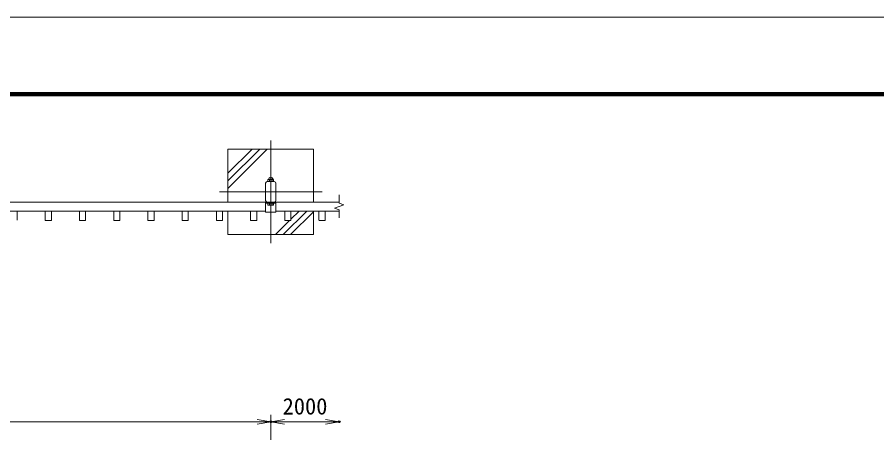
# Model space of a CAD drawing. Units: millimetres, scale not verified. Extents: x -4200 to 4200, y -2970 to 2970.
# Drawn here: x -2024 to 488, y 1757 to 2970 of the extents above; entities that cross this region are included whole.
import ezdxf
from ezdxf.enums import TextEntityAlignment as Align

# ---------------------------------------------------------------- set-up
doc = ezdxf.new("R2010")
doc.units = ezdxf.units.MM
doc.header["$LTSCALE"] = 10
doc.header["$PDMODE"] = 32
doc.header["$PDSIZE"] = 5
doc.linetypes.add('USER1', pattern=[50.8, 31.75, -6.35, 6.35, -6.35])
for name, color, linetype, lineweight in [('0-0_D-STR1', 1, 'Continuous', 18), ('0-1_D-BMK', 2, 'USER1', 13), ('0-3_D-STR4', 7, 'Continuous', 18), ('0-4_D-DCR-HCH', 7, 'Continuous', 13), ('0-5_D-STR3', 3, 'Continuous', 13), ('0-6_D-STR-DIM', 7, 'Continuous', 13), ('0-7_0', 7, 'Continuous', 18), ('0-B_D-TTL', 7, 'Continuous', 18)]:
    doc.layers.add(name, color=color, linetype=linetype, lineweight=lineweight)
doc.layers.add('0-8_Defpoints', color=253, linetype='Continuous')
doc.styles.add('ＭＳ ゴシック', font='')
doc.styles.get('ＭＳ ゴシック').set_extended_font_data('MS Gothic')

# ---------------------------------------------------------------- blocks, each defined once
blk = doc.blocks.new('_Open')
at = {"layer": '0-7_0'}
blk.add_line((-10, 1.667), (0, 0), dxfattribs=at)
blk.add_lwpolyline([(-10, -1.667), (0, 0), (-10, 0)], dxfattribs=at)

msp = doc.modelspace()

# ---------------------------------------------------------------- linework, layer by layer
at = {"layer": '0-0_D-STR1'}
for p, q in [((-1272.53, 2490.18), (-1293.33, 2490.18)), ((-1297.93, 2485.58), (-1297.93, 2434.78)), ((-1267.93, 2434.78), (-1267.93, 2485.58)), ((-1082.93, 2430.18), (-3482.93, 2430.18)), ((-1267.93, 2426.98), (-1297.93, 2426.98)), ((-1294.13, 2430.18), (-1271.73, 2430.18)), ((-1293.33, 2430.18), (-1272.53, 2430.18)), ((-1267.93, 2400.98), (-1267.93, 2430.18)), ((-1297.93, 2404.18), (-3267.93, 2404.18)), ((-2023.93, 2402.48), (-2023.93, 2377.88)), ((-1941.93, 2402.48), (-1941.93, 2377.88)), ((-1923.93, 2402.48), (-1923.93, 2377.88)), ((-1841.93, 2402.48), (-1841.93, 2377.88)), ((-1823.93, 2402.48), (-1823.93, 2377.88)), ((-1741.93, 2402.48), (-1741.93, 2377.88)), ((-1723.93, 2402.48), (-1723.93, 2377.88)), ((-1641.93, 2402.48), (-1641.93, 2377.88)), ((-1623.93, 2402.48), (-1623.93, 2377.88)), ((-1541.93, 2402.48), (-1541.93, 2377.88)), ((-1523.93, 2402.48), (-1523.93, 2377.88)), ((-1441.93, 2402.48), (-1441.93, 2377.88)), ((-1423.93, 2402.48), (-1423.93, 2377.88)), ((-1341.93, 2402.48), (-1341.93, 2377.88)), ((-1323.93, 2402.48), (-1323.93, 2377.88)), ((-1082.93, 2404.18), (-1267.93, 2404.18)), ((-1241.93, 2402.48), (-1241.93, 2377.88)), ((-1223.93, 2402.48), (-1223.93, 2377.88)), ((-1141.93, 2402.48), (-1141.93, 2377.88)), ((-1123.93, 2402.48), (-1123.93, 2377.88)), ((-1940.23, 2376.18), (-1925.63, 2376.18)), ((-1840.23, 2376.18), (-1825.63, 2376.18)), ((-1740.23, 2376.18), (-1725.63, 2376.18)), ((-1640.23, 2376.18), (-1625.63, 2376.18)), ((-1540.23, 2376.18), (-1525.63, 2376.18)), ((-1440.23, 2376.18), (-1425.63, 2376.18)), ((-1340.23, 2376.18), (-1325.63, 2376.18)), ((-1240.23, 2376.18), (-1225.63, 2376.18)), ((-1140.23, 2376.18), (-1125.63, 2376.18))]:
    msp.add_line(p, q, dxfattribs=at)
msp.add_lwpolyline([(-1267.93, 2400.98), (-1297.93, 2400.98), (-1297.93, 2430.18)], dxfattribs=at)
for centre, radius, start, end in [((-1293.33, 2485.58), 4.6, 90, 180), ((-1272.53, 2485.58), 4.6, 0, 90), ((-1293.33, 2434.78), 4.6, 180, 270), ((-1272.53, 2434.78), 4.6, 270, 0), ((-2025.63, 2402.48), 1.7, 359.99941, 90), ((-1940.23, 2402.48), 1.7, 90, 180), ((-1925.63, 2402.48), 1.7, 359.99941, 90), ((-1840.23, 2402.48), 1.7, 90, 180), ((-1825.63, 2402.48), 1.7, 359.99941, 90), ((-1740.23, 2402.48), 1.7, 90, 180), ((-1725.63, 2402.48), 1.7, 359.99941, 90), ((-1640.23, 2402.48), 1.7, 90, 180), ((-1625.63, 2402.48), 1.7, 359.99941, 90), ((-1540.23, 2402.48), 1.7, 90, 180), ((-1525.63, 2402.48), 1.7, 359.99941, 90), ((-1440.23, 2402.48), 1.7, 90, 180), ((-1425.63, 2402.48), 1.7, 359.99941, 90), ((-1340.23, 2402.48), 1.7, 90, 180), ((-1325.63, 2402.48), 1.7, 359.99941, 90), ((-1240.23, 2402.48), 1.7, 90, 180), ((-1225.63, 2402.48), 1.7, 359.99941, 90), ((-1140.23, 2402.48), 1.7, 90, 180), ((-1125.63, 2402.48), 1.7, 359.99941, 90), ((-1940.23, 2377.88), 1.7, 179.99942, 270), ((-1925.63, 2377.88), 1.7, 270, 359.99941), ((-1840.23, 2377.88), 1.7, 179.99942, 270), ((-1825.63, 2377.88), 1.7, 270, 359.99941), ((-1740.23, 2377.88), 1.7, 179.99942, 270), ((-1725.63, 2377.88), 1.7, 270, 359.99941), ((-1640.23, 2377.88), 1.7, 179.99942, 270), ((-1625.63, 2377.88), 1.7, 270, 359.99941), ((-1540.23, 2377.88), 1.7, 179.99942, 270), ((-1525.63, 2377.88), 1.7, 270, 359.99941), ((-1440.23, 2377.88), 1.7, 179.99942, 270), ((-1425.63, 2377.88), 1.7, 270, 359.99941), ((-1340.23, 2377.88), 1.7, 179.99942, 270), ((-1325.63, 2377.88), 1.7, 270, 359.99941), ((-1240.23, 2377.88), 1.7, 179.99942, 270), ((-1225.63, 2377.88), 1.7, 270, 359.99941), ((-1140.23, 2377.88), 1.7, 179.99942, 270), ((-1125.63, 2377.88), 1.7, 270, 359.99941)]:
    msp.add_arc(centre, radius, start, end, dxfattribs=at)
at = {"layer": '0-1_D-BMK'}
for p, q in [((-1282.93, 2610.18), (-1282.93, 2310.18)), ((-1432.93, 2460.18), (-1132.93, 2460.18))]:
    msp.add_line(p, q, dxfattribs=at)
at = {"layer": '0-3_D-STR4'}
msp.add_line((-1407.93, 2404.18), (-1407.93, 2335.18), dxfattribs=at)
for points in [[(-1157.93, 2430.18), (-1157.93, 2585.18), (-1407.93, 2585.18), (-1407.93, 2430.18)], [(-1407.93, 2335.18), (-1157.93, 2335.18), (-1157.93, 2404.18)]]:
    msp.add_lwpolyline(points, dxfattribs=at)
at = {"layer": '0-4_D-DCR-HCH'}
for p, q in [((-1407.93, 2470.18), (-1292.93, 2585.18)), ((-1407.93, 2492.28), (-1315.02, 2585.18)), ((-1407.93, 2514.38), (-1337.12, 2585.18)), ((-1177.95, 2404.18), (-1246.95, 2335.18)), ((-1157.93, 2402.12), (-1224.86, 2335.18)), ((-1200.05, 2404.18), (-1223.93, 2380.31)), ((-1228.05, 2376.18), (-1269.05, 2335.18))]:
    msp.add_line(p, q, dxfattribs=at)
at = {"layer": '0-5_D-STR3'}
for p, q in [((-1290.96, 2491.18), (-1290.96, 2495.68)), ((-1289.1, 2496.68), (-1276.75, 2496.68)), ((-1289.1, 2496.68), (-1276.75, 2496.68)), ((-1289.1, 2490.18), (-1276.75, 2490.18)), ((-1289.1, 2490.18), (-1276.75, 2490.18)), ((-1286.91, 2495.68), (-1286.91, 2491.18)), ((-1278.81, 2495.68), (-1278.81, 2491.18)), ((-1274.76, 2491.18), (-1274.76, 2495.68)), ((-1291.03, 2426.98), (-1274.83, 2426.98)), ((-1291.03, 2422.48), (-1291.03, 2426.98)), ((-1289.16, 2421.48), (-1276.81, 2421.48)), ((-1286.98, 2422.48), (-1286.98, 2426.98)), ((-1278.88, 2422.48), (-1278.88, 2426.98)), ((-1274.83, 2422.48), (-1274.83, 2426.98))]:
    msp.add_line(p, q, dxfattribs=at)
for centre, radius, start, end in [((-1288.94, 2494.15), 2.54, 37.21089, 142.78911), ((-1288.94, 2492.72), 2.54, 217.21089, 322.78911), ((-1289.81, 2497.06), 0.5, 279.83916, 352.83194), ((-1282.86, 2496.18), 6.5, 7.16806, 172.83194), ((-1282.86, 2487.98), 8.7, 62.26063, 117.73937), ((-1282.86, 2498.89), 8.7, 242.26063, 297.73937), ((-1276.79, 2494.13), 2.55, 37.42505, 142.57495), ((-1276.79, 2492.73), 2.55, 217.42505, 322.57495), ((-1275.92, 2497.06), 0.5, 187.16806, 253.42019), ((-1289, 2424.02), 2.54, 217.21089, 322.78911), ((-1282.93, 2430.19), 8.7, 242.26063, 297.73937), ((-1276.85, 2424.03), 2.55, 217.42505, 322.57495)]:
    msp.add_arc(centre, radius, start, end, dxfattribs=at)
at = {"layer": '0-6_D-STR-DIM'}
for p, q in [((-1082.93, 2451.11), (-1082.93, 2427.3)), ((-1096.14, 2412.87), (-1069.71, 2422.49)), ((-1082.93, 2408.06), (-1096.14, 2412.87)), ((-1069.71, 2422.49), (-1082.93, 2427.3)), ((-1082.93, 2408.06), (-1082.93, 2384.26)), ((-1282.93, 1403.92), (-1282.93, 1808.92)), ((-1282.93, 1403.92), (-1282.93, 1808.92)), ((-3282.93, 1788.92), (-1282.93, 1788.92)), ((-1282.93, 1788.92), (-1082.93, 1788.92))]:
    msp.add_line(p, q, dxfattribs=at)
at = {"layer": '0-8_Defpoints'}
for p in [(-1282.93, 1788.92), (-1082.93, 1788.92)]:
    msp.add_point(p, dxfattribs=at)
at = {"layer": '0-B_D-TTL'}
for points in [[(-4199.8, -2970), (4200.2, -2970), (4200.2, 2970), (-4199.8, 2970)], [(-3929.8, 2750), (3930.2, 2750), (3930.2, -2750), (-3929.8, -2750)], [(-3927.3, 2747.5), (3927.7, 2747.5), (3927.7, -2747.5), (-3927.3, -2747.5)], [(-3924.8, 2745), (3925.2, 2745), (3925.2, -2745), (-3924.8, -2745)], [(-3922.3, 2742.5), (3922.7, 2742.5), (3922.7, -2742.5), (-3922.3, -2742.5)], [(-3919.8, 2740), (3920.2, 2740), (3920.2, -2740), (-3919.8, -2740)]]:
    msp.add_lwpolyline(points, close=True, dxfattribs=at)

# ---------------------------------------------------------------- block references
at = {"layer": '0-6_D-STR-DIM', "xscale": 4, "yscale": 4}
for p in [(-1282.93, 1788.92), (-1082.93, 1788.92)]:
    msp.add_blockref('_Open', p, dxfattribs=at)
at = {"layer": '0-6_D-STR-DIM', "xscale": 4, "yscale": 4, "rotation": 180}
msp.add_blockref('_Open', (-1282.93, 1788.92), dxfattribs=at)

# ---------------------------------------------------------------- texts
at = {"layer": '0-6_D-STR-DIM', "style": 'ＭＳ ゴシック'}
msp.add_text('2000', height=48.09, dxfattribs=at).set_placement((-1248.19, 1795.66), align=Align.BOTTOM_LEFT)

doc.saveas('drawing.dxf')
